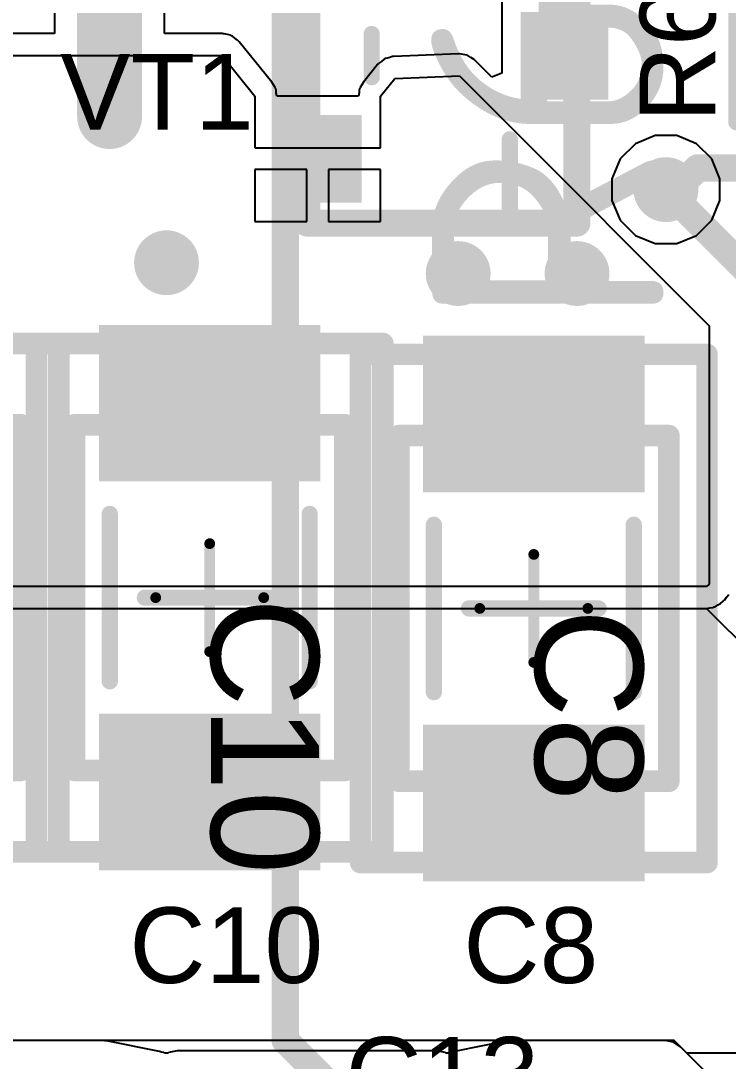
# Model space of a CAD drawing. Header units: inches. Extents: x 0 to 110, y 0 to 95.
# Drawn here: x 13.12 to 19.67, y 43.43 to 53.06 of the extents above; entities that cross this region are included whole.
import ezdxf

# ---------------------------------------------------------------- set-up
doc = ezdxf.new("R2010")
doc.units = ezdxf.units.IN
for name, color, linetype in [('Bottom Courtyard', 56, 'Continuous'), ('Bottom Layer', 5, 'Continuous'), ('Int1', 16, 'Continuous'), ('Int2', 76, 'Continuous'), ('Mechanical 13', 56, 'Continuous'), ('Panelize Outline', 56, 'Continuous'), ('Panelize_Route Cutter Tool Detail', 56, 'Continuous'), ('Top Courtyard', 56, 'Continuous'), ('Top Layer', 1, 'Continuous'), ('Top Overlay', 2, 'Continuous'), ('Top Paste', 8, 'Continuous'), ('Top Solder', 216, 'Continuous'), ('Via Holes', 16, 'Continuous')]:
    doc.layers.add(name, color=color, linetype=linetype)
doc.styles.add('Arial', font='', dxfattribs={"height": 0.2})
doc.styles.add('GOST type B', font='', dxfattribs={"height": 0.2})
doc.styles.get('Arial').set_extended_font_data('Arial')
doc.styles.get('GOST type B').set_extended_font_data('GOST type B')

# ---------------------------------------------------------------- blocks, each defined once
blk = doc.blocks.new('1206C_1097')
at = {"layer": 'Top Layer'}
for points in [[(-2.5, 1), (-1.1, 1), (-1.1, -1), (-2.5, -1)], [(1.1, 1), (2.5, 1), (2.5, -1), (1.1, -1)]]:
    blk.add_hatch(color=1, dxfattribs=at).paths.add_polyline_path(points)
at = {"layer": 'Top Paste'}
for points in [[(-2.5, 1), (-1.1, 1), (-1.1, -1), (-2.5, -1)], [(1.1, 1), (2.5, 1), (2.5, -1), (1.1, -1)]]:
    blk.add_hatch(color=8, dxfattribs=at).paths.add_polyline_path(points)
at = {"layer": 'Top Solder'}
for points in [[(-2.525, 1.025), (-1.075, 1.025), (-1.075, -1.025), (-2.525, -1.025)], [(1.075, 1.025), (2.525, 1.025), (2.525, -1.025), (1.075, -1.025)]]:
    blk.add_hatch(color=216, dxfattribs=at).paths.add_polyline_path(points)
at = {"layer": 'Bottom Courtyard'}
for points in [[(0, -0.5, 0.1, 0.1, 0), (0, 0.5, 0.1, 0.1, 0)], [(0.5, 0, 0.1, 0.1, 0), (-0.5, 0, 0.1, 0.1, 0)]]:
    blk.add_lwpolyline(points, format="xyseb", dxfattribs=at)
for points in [[(-0.025, 0.5, 0.05, 0.05, 1), (0.025, 0.5, 0.05, 0.05, 1)], [(-0.525, 0, 0.05, 0.05, 1), (-0.475, 0, 0.05, 0.05, 1)], [(0.475, 0, 0.05, 0.05, 1), (0.525, 0, 0.05, 0.05, 1)], [(-0.025, -0.5, 0.05, 0.05, 1), (0.025, -0.5, 0.05, 0.05, 1)]]:
    blk.add_lwpolyline(points, format="xyseb", close=True, dxfattribs=at)
at = {"layer": 'Mechanical 13'}
for points in [[(1.6, 1.25, 0.2, 0.2, 0), (-1.6, 1.25, 0.2, 0.2, 0)], [(-1.6, -1.25, 0.2, 0.2, 0), (-1.6, 1.25, 0.2, 0.2, 0)], [(1.6, -1.25, 0.2, 0.2, 0), (1.6, 1.25, 0.2, 0.2, 0)], [(1.6, -1.25, 0.2, 0.2, 0), (-1.6, -1.25, 0.2, 0.2, 0)]]:
    blk.add_lwpolyline(points, format="xyseb", dxfattribs=at)
for points in [[(-1.65, 1.25, 0.1, 0.1, 1), (-1.55, 1.25, 0.1, 0.1, 1)], [(-1.65, 1.25, 0.1, 0.1, 1), (-1.55, 1.25, 0.1, 0.1, 1)], [(1.55, 1.25, 0.1, 0.1, 1), (1.65, 1.25, 0.1, 0.1, 1)], [(1.55, 1.25, 0.1, 0.1, 1), (1.65, 1.25, 0.1, 0.1, 1)], [(-1.65, -1.25, 0.1, 0.1, 1), (-1.55, -1.25, 0.1, 0.1, 1)], [(-1.65, -1.25, 0.1, 0.1, 1), (-1.55, -1.25, 0.1, 0.1, 1)], [(1.55, -1.25, 0.1, 0.1, 1), (1.65, -1.25, 0.1, 0.1, 1)], [(1.55, -1.25, 0.1, 0.1, 1), (1.65, -1.25, 0.1, 0.1, 1)]]:
    blk.add_lwpolyline(points, format="xyseb", close=True, dxfattribs=at)
at = {"layer": 'Panelize_Route Cutter Tool Detail'}
for points in [[(2.3521, 1.6031, 0.2, 0.2, 0), (-2.3521, 1.6031, 0.2, 0.2, 0)], [(-2.3521, -1.6031, 0.2, 0.2, 0), (-2.3521, 1.6031, 0.2, 0.2, 0)], [(2.3521, -1.6031, 0.2, 0.2, 0), (2.3521, 1.6031, 0.2, 0.2, 0)], [(2.3521, -1.6031, 0.2, 0.2, 0), (-2.3521, -1.6031, 0.2, 0.2, 0)]]:
    blk.add_lwpolyline(points, format="xyseb", dxfattribs=at)
for points in [[(-2.4021, 1.6031, 0.1, 0.1, 1), (-2.3021, 1.6031, 0.1, 0.1, 1)], [(-2.4021, 1.6031, 0.1, 0.1, 1), (-2.3021, 1.6031, 0.1, 0.1, 1)], [(2.3021, 1.6031, 0.1, 0.1, 1), (2.4021, 1.6031, 0.1, 0.1, 1)], [(2.3021, 1.6031, 0.1, 0.1, 1), (2.4021, 1.6031, 0.1, 0.1, 1)], [(-2.4021, -1.6031, 0.1, 0.1, 1), (-2.3021, -1.6031, 0.1, 0.1, 1)], [(-2.4021, -1.6031, 0.1, 0.1, 1), (-2.3021, -1.6031, 0.1, 0.1, 1)], [(2.3021, -1.6031, 0.1, 0.1, 1), (2.4021, -1.6031, 0.1, 0.1, 1)], [(2.3021, -1.6031, 0.1, 0.1, 1), (2.4021, -1.6031, 0.1, 0.1, 1)]]:
    blk.add_lwpolyline(points, format="xyseb", close=True, dxfattribs=at)
at = {"layer": 'Top Courtyard'}
for points in [[(2.3521, 1.6031, 0.2, 0.2, 0), (-2.3521, 1.6031, 0.2, 0.2, 0)], [(-2.3521, -1.6031, 0.2, 0.2, 0), (-2.3521, 1.6031, 0.2, 0.2, 0)], [(2.3521, -1.6031, 0.2, 0.2, 0), (2.3521, 1.6031, 0.2, 0.2, 0)], [(2.3521, -1.6031, 0.2, 0.2, 0), (-2.3521, -1.6031, 0.2, 0.2, 0)]]:
    blk.add_lwpolyline(points, format="xyseb", dxfattribs=at)
for points in [[(-2.4021, 1.6031, 0.1, 0.1, 1), (-2.3021, 1.6031, 0.1, 0.1, 1)], [(-2.4021, 1.6031, 0.1, 0.1, 1), (-2.3021, 1.6031, 0.1, 0.1, 1)], [(2.3021, 1.6031, 0.1, 0.1, 1), (2.4021, 1.6031, 0.1, 0.1, 1)], [(2.3021, 1.6031, 0.1, 0.1, 1), (2.4021, 1.6031, 0.1, 0.1, 1)], [(-2.4021, -1.6031, 0.1, 0.1, 1), (-2.3021, -1.6031, 0.1, 0.1, 1)], [(-2.4021, -1.6031, 0.1, 0.1, 1), (-2.3021, -1.6031, 0.1, 0.1, 1)], [(2.3021, -1.6031, 0.1, 0.1, 1), (2.4021, -1.6031, 0.1, 0.1, 1)], [(2.3021, -1.6031, 0.1, 0.1, 1), (2.4021, -1.6031, 0.1, 0.1, 1)]]:
    blk.add_lwpolyline(points, format="xyseb", close=True, dxfattribs=at)
at = {"layer": 'Top Overlay'}
for points in [[(0.775, 0.925, 0.15, 0.15, 0), (-0.775, 0.925, 0.15, 0.15, 0)], [(0, 0, 0.15, 0.15, 0), (0, 0.6, 0.15, 0.15, 0)], [(0, -0.6, 0.15, 0.15, 0), (0, 0, 0.15, 0.15, 0)], [(0.775, -0.925, 0.15, 0.15, 0), (-0.775, -0.925, 0.15, 0.15, 0)]]:
    blk.add_lwpolyline(points, format="xyseb", dxfattribs=at)
for points in [[(-0.8125, 0.925, 0.075, 0.075, 1), (-0.7375, 0.925, 0.075, 0.075, 1)], [(0.7375, 0.925, 0.075, 0.075, 1), (0.8125, 0.925, 0.075, 0.075, 1)], [(-0.0375, 0.6, 0.075, 0.075, 1), (0.0375, 0.6, 0.075, 0.075, 1)], [(-0.0375, 0, 0.075, 0.075, 1), (0.0375, 0, 0.075, 0.075, 1)], [(-0.0375, 0, 0.075, 0.075, 1), (0.0375, 0, 0.075, 0.075, 1)], [(-0.0375, -0.6, 0.075, 0.075, 1), (0.0375, -0.6, 0.075, 0.075, 1)], [(-0.8125, -0.925, 0.075, 0.075, 1), (-0.7375, -0.925, 0.075, 0.075, 1)], [(0.7375, -0.925, 0.075, 0.075, 1), (0.8125, -0.925, 0.075, 0.075, 1)]]:
    blk.add_lwpolyline(points, format="xyseb", close=True, dxfattribs=at)
at = {"layer": 'Panelize_Route Cutter Tool Detail', "style": 'Arial'}
blk.add_text('C8', height=1, dxfattribs=at).set_placement((0, 0.0111))
blk = doc.blocks.new('1206C_1099')
at = {"layer": 'Top Layer'}
for points in [[(-2.5, 1), (-1.1, 1), (-1.1, -1), (-2.5, -1)], [(1.1, 1), (2.5, 1), (2.5, -1), (1.1, -1)]]:
    blk.add_hatch(color=1, dxfattribs=at).paths.add_polyline_path(points)
at = {"layer": 'Top Paste'}
for points in [[(-2.5, 1), (-1.1, 1), (-1.1, -1), (-2.5, -1)], [(1.1, 1), (2.5, 1), (2.5, -1), (1.1, -1)]]:
    blk.add_hatch(color=8, dxfattribs=at).paths.add_polyline_path(points)
at = {"layer": 'Top Solder'}
for points in [[(-2.525, 1.025), (-1.075, 1.025), (-1.075, -1.025), (-2.525, -1.025)], [(1.075, 1.025), (2.525, 1.025), (2.525, -1.025), (1.075, -1.025)]]:
    blk.add_hatch(color=216, dxfattribs=at).paths.add_polyline_path(points)
at = {"layer": 'Bottom Courtyard'}
for points in [[(0, -0.5, 0.1, 0.1, 0), (0, 0.5, 0.1, 0.1, 0)], [(0.5, 0, 0.1, 0.1, 0), (-0.5, 0, 0.1, 0.1, 0)]]:
    blk.add_lwpolyline(points, format="xyseb", dxfattribs=at)
for points in [[(-0.025, 0.5, 0.05, 0.05, 1), (0.025, 0.5, 0.05, 0.05, 1)], [(-0.525, 0, 0.05, 0.05, 1), (-0.475, 0, 0.05, 0.05, 1)], [(0.475, 0, 0.05, 0.05, 1), (0.525, 0, 0.05, 0.05, 1)], [(-0.025, -0.5, 0.05, 0.05, 1), (0.025, -0.5, 0.05, 0.05, 1)]]:
    blk.add_lwpolyline(points, format="xyseb", close=True, dxfattribs=at)
at = {"layer": 'Mechanical 13'}
for points in [[(1.6, 1.25, 0.2, 0.2, 0), (-1.6, 1.25, 0.2, 0.2, 0)], [(-1.6, -1.25, 0.2, 0.2, 0), (-1.6, 1.25, 0.2, 0.2, 0)], [(1.6, -1.25, 0.2, 0.2, 0), (1.6, 1.25, 0.2, 0.2, 0)], [(1.6, -1.25, 0.2, 0.2, 0), (-1.6, -1.25, 0.2, 0.2, 0)]]:
    blk.add_lwpolyline(points, format="xyseb", dxfattribs=at)
for points in [[(-1.65, 1.25, 0.1, 0.1, 1), (-1.55, 1.25, 0.1, 0.1, 1)], [(-1.65, 1.25, 0.1, 0.1, 1), (-1.55, 1.25, 0.1, 0.1, 1)], [(1.55, 1.25, 0.1, 0.1, 1), (1.65, 1.25, 0.1, 0.1, 1)], [(1.55, 1.25, 0.1, 0.1, 1), (1.65, 1.25, 0.1, 0.1, 1)], [(-1.65, -1.25, 0.1, 0.1, 1), (-1.55, -1.25, 0.1, 0.1, 1)], [(-1.65, -1.25, 0.1, 0.1, 1), (-1.55, -1.25, 0.1, 0.1, 1)], [(1.55, -1.25, 0.1, 0.1, 1), (1.65, -1.25, 0.1, 0.1, 1)], [(1.55, -1.25, 0.1, 0.1, 1), (1.65, -1.25, 0.1, 0.1, 1)]]:
    blk.add_lwpolyline(points, format="xyseb", close=True, dxfattribs=at)
at = {"layer": 'Panelize_Route Cutter Tool Detail'}
for points in [[(2.3521, 1.6031, 0.2, 0.2, 0), (-2.3521, 1.6031, 0.2, 0.2, 0)], [(-2.3521, -1.6031, 0.2, 0.2, 0), (-2.3521, 1.6031, 0.2, 0.2, 0)], [(2.3521, -1.6031, 0.2, 0.2, 0), (2.3521, 1.6031, 0.2, 0.2, 0)], [(2.3521, -1.6031, 0.2, 0.2, 0), (-2.3521, -1.6031, 0.2, 0.2, 0)]]:
    blk.add_lwpolyline(points, format="xyseb", dxfattribs=at)
for points in [[(-2.4021, 1.6031, 0.1, 0.1, 1), (-2.3021, 1.6031, 0.1, 0.1, 1)], [(-2.4021, 1.6031, 0.1, 0.1, 1), (-2.3021, 1.6031, 0.1, 0.1, 1)], [(2.3021, 1.6031, 0.1, 0.1, 1), (2.4021, 1.6031, 0.1, 0.1, 1)], [(2.3021, 1.6031, 0.1, 0.1, 1), (2.4021, 1.6031, 0.1, 0.1, 1)], [(-2.4021, -1.6031, 0.1, 0.1, 1), (-2.3021, -1.6031, 0.1, 0.1, 1)], [(-2.4021, -1.6031, 0.1, 0.1, 1), (-2.3021, -1.6031, 0.1, 0.1, 1)], [(2.3021, -1.6031, 0.1, 0.1, 1), (2.4021, -1.6031, 0.1, 0.1, 1)], [(2.3021, -1.6031, 0.1, 0.1, 1), (2.4021, -1.6031, 0.1, 0.1, 1)]]:
    blk.add_lwpolyline(points, format="xyseb", close=True, dxfattribs=at)
at = {"layer": 'Top Courtyard'}
for points in [[(2.3521, 1.6031, 0.2, 0.2, 0), (-2.3521, 1.6031, 0.2, 0.2, 0)], [(-2.3521, -1.6031, 0.2, 0.2, 0), (-2.3521, 1.6031, 0.2, 0.2, 0)], [(2.3521, -1.6031, 0.2, 0.2, 0), (2.3521, 1.6031, 0.2, 0.2, 0)], [(2.3521, -1.6031, 0.2, 0.2, 0), (-2.3521, -1.6031, 0.2, 0.2, 0)]]:
    blk.add_lwpolyline(points, format="xyseb", dxfattribs=at)
for points in [[(-2.4021, 1.6031, 0.1, 0.1, 1), (-2.3021, 1.6031, 0.1, 0.1, 1)], [(-2.4021, 1.6031, 0.1, 0.1, 1), (-2.3021, 1.6031, 0.1, 0.1, 1)], [(2.3021, 1.6031, 0.1, 0.1, 1), (2.4021, 1.6031, 0.1, 0.1, 1)], [(2.3021, 1.6031, 0.1, 0.1, 1), (2.4021, 1.6031, 0.1, 0.1, 1)], [(-2.4021, -1.6031, 0.1, 0.1, 1), (-2.3021, -1.6031, 0.1, 0.1, 1)], [(-2.4021, -1.6031, 0.1, 0.1, 1), (-2.3021, -1.6031, 0.1, 0.1, 1)], [(2.3021, -1.6031, 0.1, 0.1, 1), (2.4021, -1.6031, 0.1, 0.1, 1)], [(2.3021, -1.6031, 0.1, 0.1, 1), (2.4021, -1.6031, 0.1, 0.1, 1)]]:
    blk.add_lwpolyline(points, format="xyseb", close=True, dxfattribs=at)
at = {"layer": 'Top Overlay'}
for points in [[(0.775, 0.925, 0.15, 0.15, 0), (-0.775, 0.925, 0.15, 0.15, 0)], [(0, 0, 0.15, 0.15, 0), (0, 0.6, 0.15, 0.15, 0)], [(0, -0.6, 0.15, 0.15, 0), (0, 0, 0.15, 0.15, 0)], [(0.775, -0.925, 0.15, 0.15, 0), (-0.775, -0.925, 0.15, 0.15, 0)]]:
    blk.add_lwpolyline(points, format="xyseb", dxfattribs=at)
for points in [[(-0.8125, 0.925, 0.075, 0.075, 1), (-0.7375, 0.925, 0.075, 0.075, 1)], [(0.7375, 0.925, 0.075, 0.075, 1), (0.8125, 0.925, 0.075, 0.075, 1)], [(-0.0375, 0.6, 0.075, 0.075, 1), (0.0375, 0.6, 0.075, 0.075, 1)], [(-0.0375, 0, 0.075, 0.075, 1), (0.0375, 0, 0.075, 0.075, 1)], [(-0.0375, 0, 0.075, 0.075, 1), (0.0375, 0, 0.075, 0.075, 1)], [(-0.0375, -0.6, 0.075, 0.075, 1), (0.0375, -0.6, 0.075, 0.075, 1)], [(-0.8125, -0.925, 0.075, 0.075, 1), (-0.7375, -0.925, 0.075, 0.075, 1)], [(0.7375, -0.925, 0.075, 0.075, 1), (0.8125, -0.925, 0.075, 0.075, 1)]]:
    blk.add_lwpolyline(points, format="xyseb", close=True, dxfattribs=at)
at = {"layer": 'Panelize_Route Cutter Tool Detail', "style": 'Arial'}
blk.add_text('C10', height=1, dxfattribs=at).set_placement((0, 0.0111))
blk = doc.blocks.new('1206C_1101')
at = {"layer": 'Top Layer'}
for points in [[(-2.5, 1), (-1.1, 1), (-1.1, -1), (-2.5, -1)], [(1.1, 1), (2.5, 1), (2.5, -1), (1.1, -1)]]:
    blk.add_hatch(color=1, dxfattribs=at).paths.add_polyline_path(points)
at = {"layer": 'Top Paste'}
for points in [[(-2.5, 1), (-1.1, 1), (-1.1, -1), (-2.5, -1)], [(1.1, 1), (2.5, 1), (2.5, -1), (1.1, -1)]]:
    blk.add_hatch(color=8, dxfattribs=at).paths.add_polyline_path(points)
at = {"layer": 'Top Solder'}
for points in [[(-2.525, 1.025), (-1.075, 1.025), (-1.075, -1.025), (-2.525, -1.025)], [(1.075, 1.025), (2.525, 1.025), (2.525, -1.025), (1.075, -1.025)]]:
    blk.add_hatch(color=216, dxfattribs=at).paths.add_polyline_path(points)
at = {"layer": 'Bottom Courtyard'}
for points in [[(0, -0.5, 0.1, 0.1, 0), (0, 0.5, 0.1, 0.1, 0)], [(0.5, 0, 0.1, 0.1, 0), (-0.5, 0, 0.1, 0.1, 0)]]:
    blk.add_lwpolyline(points, format="xyseb", dxfattribs=at)
for points in [[(-0.025, 0.5, 0.05, 0.05, 1), (0.025, 0.5, 0.05, 0.05, 1)], [(-0.525, 0, 0.05, 0.05, 1), (-0.475, 0, 0.05, 0.05, 1)], [(0.475, 0, 0.05, 0.05, 1), (0.525, 0, 0.05, 0.05, 1)], [(-0.025, -0.5, 0.05, 0.05, 1), (0.025, -0.5, 0.05, 0.05, 1)]]:
    blk.add_lwpolyline(points, format="xyseb", close=True, dxfattribs=at)
at = {"layer": 'Mechanical 13'}
for points in [[(1.6, 1.25, 0.2, 0.2, 0), (-1.6, 1.25, 0.2, 0.2, 0)], [(-1.6, -1.25, 0.2, 0.2, 0), (-1.6, 1.25, 0.2, 0.2, 0)], [(1.6, -1.25, 0.2, 0.2, 0), (1.6, 1.25, 0.2, 0.2, 0)], [(1.6, -1.25, 0.2, 0.2, 0), (-1.6, -1.25, 0.2, 0.2, 0)]]:
    blk.add_lwpolyline(points, format="xyseb", dxfattribs=at)
for points in [[(-1.65, 1.25, 0.1, 0.1, 1), (-1.55, 1.25, 0.1, 0.1, 1)], [(-1.65, 1.25, 0.1, 0.1, 1), (-1.55, 1.25, 0.1, 0.1, 1)], [(1.55, 1.25, 0.1, 0.1, 1), (1.65, 1.25, 0.1, 0.1, 1)], [(1.55, 1.25, 0.1, 0.1, 1), (1.65, 1.25, 0.1, 0.1, 1)], [(-1.65, -1.25, 0.1, 0.1, 1), (-1.55, -1.25, 0.1, 0.1, 1)], [(-1.65, -1.25, 0.1, 0.1, 1), (-1.55, -1.25, 0.1, 0.1, 1)], [(1.55, -1.25, 0.1, 0.1, 1), (1.65, -1.25, 0.1, 0.1, 1)], [(1.55, -1.25, 0.1, 0.1, 1), (1.65, -1.25, 0.1, 0.1, 1)]]:
    blk.add_lwpolyline(points, format="xyseb", close=True, dxfattribs=at)
at = {"layer": 'Panelize_Route Cutter Tool Detail'}
for points in [[(2.3521, 1.6031, 0.2, 0.2, 0), (-2.3521, 1.6031, 0.2, 0.2, 0)], [(-2.3521, -1.6031, 0.2, 0.2, 0), (-2.3521, 1.6031, 0.2, 0.2, 0)], [(2.3521, -1.6031, 0.2, 0.2, 0), (2.3521, 1.6031, 0.2, 0.2, 0)], [(2.3521, -1.6031, 0.2, 0.2, 0), (-2.3521, -1.6031, 0.2, 0.2, 0)]]:
    blk.add_lwpolyline(points, format="xyseb", dxfattribs=at)
for points in [[(-2.4021, 1.6031, 0.1, 0.1, 1), (-2.3021, 1.6031, 0.1, 0.1, 1)], [(-2.4021, 1.6031, 0.1, 0.1, 1), (-2.3021, 1.6031, 0.1, 0.1, 1)], [(2.3021, 1.6031, 0.1, 0.1, 1), (2.4021, 1.6031, 0.1, 0.1, 1)], [(2.3021, 1.6031, 0.1, 0.1, 1), (2.4021, 1.6031, 0.1, 0.1, 1)], [(-2.4021, -1.6031, 0.1, 0.1, 1), (-2.3021, -1.6031, 0.1, 0.1, 1)], [(-2.4021, -1.6031, 0.1, 0.1, 1), (-2.3021, -1.6031, 0.1, 0.1, 1)], [(2.3021, -1.6031, 0.1, 0.1, 1), (2.4021, -1.6031, 0.1, 0.1, 1)], [(2.3021, -1.6031, 0.1, 0.1, 1), (2.4021, -1.6031, 0.1, 0.1, 1)]]:
    blk.add_lwpolyline(points, format="xyseb", close=True, dxfattribs=at)
at = {"layer": 'Top Courtyard'}
for points in [[(2.3521, 1.6031, 0.2, 0.2, 0), (-2.3521, 1.6031, 0.2, 0.2, 0)], [(-2.3521, -1.6031, 0.2, 0.2, 0), (-2.3521, 1.6031, 0.2, 0.2, 0)], [(2.3521, -1.6031, 0.2, 0.2, 0), (2.3521, 1.6031, 0.2, 0.2, 0)], [(2.3521, -1.6031, 0.2, 0.2, 0), (-2.3521, -1.6031, 0.2, 0.2, 0)]]:
    blk.add_lwpolyline(points, format="xyseb", dxfattribs=at)
for points in [[(-2.4021, 1.6031, 0.1, 0.1, 1), (-2.3021, 1.6031, 0.1, 0.1, 1)], [(-2.4021, 1.6031, 0.1, 0.1, 1), (-2.3021, 1.6031, 0.1, 0.1, 1)], [(2.3021, 1.6031, 0.1, 0.1, 1), (2.4021, 1.6031, 0.1, 0.1, 1)], [(2.3021, 1.6031, 0.1, 0.1, 1), (2.4021, 1.6031, 0.1, 0.1, 1)], [(-2.4021, -1.6031, 0.1, 0.1, 1), (-2.3021, -1.6031, 0.1, 0.1, 1)], [(-2.4021, -1.6031, 0.1, 0.1, 1), (-2.3021, -1.6031, 0.1, 0.1, 1)], [(2.3021, -1.6031, 0.1, 0.1, 1), (2.4021, -1.6031, 0.1, 0.1, 1)], [(2.3021, -1.6031, 0.1, 0.1, 1), (2.4021, -1.6031, 0.1, 0.1, 1)]]:
    blk.add_lwpolyline(points, format="xyseb", close=True, dxfattribs=at)
at = {"layer": 'Top Overlay'}
for points in [[(0.775, 0.925, 0.15, 0.15, 0), (-0.775, 0.925, 0.15, 0.15, 0)], [(0, 0, 0.15, 0.15, 0), (0, 0.6, 0.15, 0.15, 0)], [(0, -0.6, 0.15, 0.15, 0), (0, 0, 0.15, 0.15, 0)], [(0.775, -0.925, 0.15, 0.15, 0), (-0.775, -0.925, 0.15, 0.15, 0)]]:
    blk.add_lwpolyline(points, format="xyseb", dxfattribs=at)
for points in [[(-0.8125, 0.925, 0.075, 0.075, 1), (-0.7375, 0.925, 0.075, 0.075, 1)], [(0.7375, 0.925, 0.075, 0.075, 1), (0.8125, 0.925, 0.075, 0.075, 1)], [(-0.0375, 0.6, 0.075, 0.075, 1), (0.0375, 0.6, 0.075, 0.075, 1)], [(-0.0375, 0, 0.075, 0.075, 1), (0.0375, 0, 0.075, 0.075, 1)], [(-0.0375, 0, 0.075, 0.075, 1), (0.0375, 0, 0.075, 0.075, 1)], [(-0.0375, -0.6, 0.075, 0.075, 1), (0.0375, -0.6, 0.075, 0.075, 1)], [(-0.8125, -0.925, 0.075, 0.075, 1), (-0.7375, -0.925, 0.075, 0.075, 1)], [(0.7375, -0.925, 0.075, 0.075, 1), (0.8125, -0.925, 0.075, 0.075, 1)]]:
    blk.add_lwpolyline(points, format="xyseb", close=True, dxfattribs=at)
at = {"layer": 'Panelize_Route Cutter Tool Detail', "style": 'Arial'}
blk.add_text('C12', height=1, dxfattribs=at).set_placement((0, 0.0111))
blk = doc.blocks.new('0603R_1119')
at = {"layer": 'Top Layer'}
for points in [[(-1.05, -0.475), (-1.05, 0.475), (-0.25, 0.475), (-0.25, -0.475)], [(0.25, -0.475), (0.25, 0.475), (1.05, 0.475), (1.05, -0.475)]]:
    blk.add_hatch(color=1, dxfattribs=at).paths.add_polyline_path(points)
at = {"layer": 'Top Paste'}
for points in [[(-1.05, -0.475), (-1.05, 0.475), (-0.25, 0.475), (-0.25, -0.475)], [(0.25, -0.475), (0.25, 0.475), (1.05, 0.475), (1.05, -0.475)]]:
    blk.add_hatch(color=8, dxfattribs=at).paths.add_polyline_path(points)
at = {"layer": 'Top Solder'}
for points in [[(-1.075, -0.5), (-1.075, 0.5), (-0.225, 0.5), (-0.225, -0.5)], [(0.225, -0.5), (0.225, 0.5), (1.075, 0.5), (1.075, -0.5)]]:
    blk.add_hatch(color=216, dxfattribs=at).paths.add_polyline_path(points)
at = {"layer": 'Panelize Outline'}
for points in [[(-0.85, 0.475, 0.25, 0.25, 0), (-0.85, -0.475, 0.25, 0.25, 0)], [(-0.85, 0.475, 0.25, 0.25, 0), (0.85, 0.475, 0.25, 0.25, 0)], [(0.85, 0.475, 0.25, 0.25, 0), (0.85, -0.475, 0.25, 0.25, 0)], [(-0.85, -0.475, 0.25, 0.25, 0), (0.85, -0.475, 0.25, 0.25, 0)]]:
    blk.add_lwpolyline(points, format="xyseb", dxfattribs=at)
for points in [[(-0.9125, 0.475, 0.125, 0.125, 1), (-0.7875, 0.475, 0.125, 0.125, 1)], [(-0.9125, 0.475, 0.125, 0.125, 1), (-0.7875, 0.475, 0.125, 0.125, 1)], [(0.7875, 0.475, 0.125, 0.125, 1), (0.9125, 0.475, 0.125, 0.125, 1)], [(0.7875, 0.475, 0.125, 0.125, 1), (0.9125, 0.475, 0.125, 0.125, 1)], [(-0.9125, -0.475, 0.125, 0.125, 1), (-0.7875, -0.475, 0.125, 0.125, 1)], [(-0.9125, -0.475, 0.125, 0.125, 1), (-0.7875, -0.475, 0.125, 0.125, 1)], [(0.7875, -0.475, 0.125, 0.125, 1), (0.9125, -0.475, 0.125, 0.125, 1)], [(0.7875, -0.475, 0.125, 0.125, 1), (0.9125, -0.475, 0.125, 0.125, 1)]]:
    blk.add_lwpolyline(points, format="xyseb", close=True, dxfattribs=at)
at = {"layer": 'Top Overlay'}
for points in [[(-0.5, 0.725, 0.15, 0.15, 0), (0.5, 0.725, 0.15, 0.15, 0)], [(-0.5, -0.725, 0.15, 0.15, 0), (0.5, -0.725, 0.15, 0.15, 0)]]:
    blk.add_lwpolyline(points, format="xyseb", dxfattribs=at)
for points in [[(-0.5375, 0.725, 0.075, 0.075, 1), (-0.4625, 0.725, 0.075, 0.075, 1)], [(0.4625, 0.725, 0.075, 0.075, 1), (0.5375, 0.725, 0.075, 0.075, 1)], [(-0.5375, -0.725, 0.075, 0.075, 1), (-0.4625, -0.725, 0.075, 0.075, 1)], [(0.4625, -0.725, 0.075, 0.075, 1), (0.5375, -0.725, 0.075, 0.075, 1)]]:
    blk.add_lwpolyline(points, format="xyseb", close=True, dxfattribs=at)
at = {"layer": 'Panelize Outline', "style": 'GOST type B'}
blk.add_text('R6', height=2.15, dxfattribs=at).set_placement((-2.4, 1.4))
blk = doc.blocks.new('0603R_1123')
at = {"layer": 'Top Layer'}
for points in [[(-1.05, -0.475), (-1.05, 0.475), (-0.25, 0.475), (-0.25, -0.475)], [(0.25, -0.475), (0.25, 0.475), (1.05, 0.475), (1.05, -0.475)]]:
    blk.add_hatch(color=1, dxfattribs=at).paths.add_polyline_path(points)
at = {"layer": 'Top Paste'}
for points in [[(-1.05, -0.475), (-1.05, 0.475), (-0.25, 0.475), (-0.25, -0.475)], [(0.25, -0.475), (0.25, 0.475), (1.05, 0.475), (1.05, -0.475)]]:
    blk.add_hatch(color=8, dxfattribs=at).paths.add_polyline_path(points)
at = {"layer": 'Top Solder'}
for points in [[(-1.075, -0.5), (-1.075, 0.5), (-0.225, 0.5), (-0.225, -0.5)], [(0.225, -0.5), (0.225, 0.5), (1.075, 0.5), (1.075, -0.5)]]:
    blk.add_hatch(color=216, dxfattribs=at).paths.add_polyline_path(points)
at = {"layer": 'Panelize Outline'}
for points in [[(-0.85, 0.475, 0.25, 0.25, 0), (-0.85, -0.475, 0.25, 0.25, 0)], [(-0.85, 0.475, 0.25, 0.25, 0), (0.85, 0.475, 0.25, 0.25, 0)], [(0.85, 0.475, 0.25, 0.25, 0), (0.85, -0.475, 0.25, 0.25, 0)], [(-0.85, -0.475, 0.25, 0.25, 0), (0.85, -0.475, 0.25, 0.25, 0)]]:
    blk.add_lwpolyline(points, format="xyseb", dxfattribs=at)
for points in [[(-0.9125, 0.475, 0.125, 0.125, 1), (-0.7875, 0.475, 0.125, 0.125, 1)], [(-0.9125, 0.475, 0.125, 0.125, 1), (-0.7875, 0.475, 0.125, 0.125, 1)], [(0.7875, 0.475, 0.125, 0.125, 1), (0.9125, 0.475, 0.125, 0.125, 1)], [(0.7875, 0.475, 0.125, 0.125, 1), (0.9125, 0.475, 0.125, 0.125, 1)], [(-0.9125, -0.475, 0.125, 0.125, 1), (-0.7875, -0.475, 0.125, 0.125, 1)], [(-0.9125, -0.475, 0.125, 0.125, 1), (-0.7875, -0.475, 0.125, 0.125, 1)], [(0.7875, -0.475, 0.125, 0.125, 1), (0.9125, -0.475, 0.125, 0.125, 1)], [(0.7875, -0.475, 0.125, 0.125, 1), (0.9125, -0.475, 0.125, 0.125, 1)]]:
    blk.add_lwpolyline(points, format="xyseb", close=True, dxfattribs=at)
at = {"layer": 'Top Overlay'}
for points in [[(-0.5, 0.725, 0.15, 0.15, 0), (0.5, 0.725, 0.15, 0.15, 0)], [(-0.5, -0.725, 0.15, 0.15, 0), (0.5, -0.725, 0.15, 0.15, 0)]]:
    blk.add_lwpolyline(points, format="xyseb", dxfattribs=at)
for points in [[(-0.5375, 0.725, 0.075, 0.075, 1), (-0.4625, 0.725, 0.075, 0.075, 1)], [(0.4625, 0.725, 0.075, 0.075, 1), (0.5375, 0.725, 0.075, 0.075, 1)], [(-0.5375, -0.725, 0.075, 0.075, 1), (-0.4625, -0.725, 0.075, 0.075, 1)], [(0.4625, -0.725, 0.075, 0.075, 1), (0.5375, -0.725, 0.075, 0.075, 1)]]:
    blk.add_lwpolyline(points, format="xyseb", close=True, dxfattribs=at)
at = {"layer": 'Panelize Outline', "style": 'GOST type B'}
blk.add_text('R10', height=2.15, dxfattribs=at).set_placement((-2.4, 1.4))
blk = doc.blocks.new('SOT23_3_1125')
at = {"layer": 'Top Layer'}
for points in [[(-1.506, 1.331), (-0.744, 1.331), (-0.744, 0.569), (-1.506, 0.569)], [(0.78, 0.3785), (1.542, 0.3785), (1.542, -0.3835), (0.78, -0.3835)], [(-1.506, -0.574), (-0.744, -0.574), (-0.744, -1.336), (-1.506, -1.336)]]:
    blk.add_hatch(color=1, dxfattribs=at).paths.add_polyline_path(points)
at = {"layer": 'Top Paste'}
for points in [[(-1.506, 1.331), (-0.744, 1.331), (-0.744, 0.569), (-1.506, 0.569)], [(0.78, 0.3785), (1.542, 0.3785), (1.542, -0.3835), (0.78, -0.3835)], [(-1.506, -0.574), (-0.744, -0.574), (-0.744, -1.336), (-1.506, -1.336)]]:
    blk.add_hatch(color=8, dxfattribs=at).paths.add_polyline_path(points)
at = {"layer": 'Top Solder'}
for points in [[(-1.531, 1.356), (-0.719, 1.356), (-0.719, 0.544), (-1.531, 0.544)], [(0.755, 0.4035), (1.567, 0.4035), (1.567, -0.4085), (0.755, -0.4085)], [(-1.531, -0.549), (-0.719, -0.549), (-0.719, -1.361), (-1.531, -1.361)]]:
    blk.add_hatch(color=216, dxfattribs=at).paths.add_polyline_path(points)
at = {"layer": 'Panelize Outline'}
for points in [[(-1.225, -1.55, 0.25, 0.25, 0), (-1.225, 1.55, 0.25, 0.25, 0)], [(-1.225, 1.55, 0.25, 0.25, 0), (1.275, 1.55, 0.25, 0.25, 0)], [(1.275, -1.55, 0.25, 0.25, 0), (1.275, 1.55, 0.25, 0.25, 0)], [(-1.225, -1.55, 0.25, 0.25, 0), (1.275, -1.55, 0.25, 0.25, 0)]]:
    blk.add_lwpolyline(points, format="xyseb", dxfattribs=at)
for points in [[(-1.2875, 1.55, 0.125, 0.125, 1), (-1.1625, 1.55, 0.125, 0.125, 1)], [(-1.2875, 1.55, 0.125, 0.125, 1), (-1.1625, 1.55, 0.125, 0.125, 1)], [(1.2125, 1.55, 0.125, 0.125, 1), (1.3375, 1.55, 0.125, 0.125, 1)], [(1.2125, 1.55, 0.125, 0.125, 1), (1.3375, 1.55, 0.125, 0.125, 1)], [(-1.2875, -1.55, 0.125, 0.125, 1), (-1.1625, -1.55, 0.125, 0.125, 1)], [(-1.2875, -1.55, 0.125, 0.125, 1), (-1.1625, -1.55, 0.125, 0.125, 1)], [(1.2125, -1.55, 0.125, 0.125, 1), (1.3375, -1.55, 0.125, 0.125, 1)], [(1.2125, -1.55, 0.125, 0.125, 1), (1.3375, -1.55, 0.125, 0.125, 1)]]:
    blk.add_lwpolyline(points, format="xyseb", close=True, dxfattribs=at)
at = {"layer": 'Top Overlay'}
for points in [[(-0.375, 1.5034, 0.15, 0.15, 0), (0.653, 1.5034, 0.15, 0.15, 0)], [(0.653, 0.775, 0.15, 0.15, 0), (0.653, 1.5034, 0.15, 0.15, 0)], [(-0.625, -0.2, 0.15, 0.15, 0), (-0.625, 0.2, 0.15, 0.15, 0)], [(0.653, -1.5031, 0.15, 0.15, 0), (0.653, -0.775, 0.15, 0.15, 0)], [(-0.425, -1.5031, 0.15, 0.15, 0), (0.653, -1.5031, 0.15, 0.15, 0)]]:
    blk.add_lwpolyline(points, format="xyseb", dxfattribs=at)
for points in [[(-0.4125, 1.5034, 0.075, 0.075, 1), (-0.3375, 1.5034, 0.075, 0.075, 1)], [(0.6155, 1.5034, 0.075, 0.075, 1), (0.6905, 1.5034, 0.075, 0.075, 1)], [(0.6155, 1.5034, 0.075, 0.075, 1), (0.6905, 1.5034, 0.075, 0.075, 1)], [(0.6155, 0.775, 0.075, 0.075, 1), (0.6905, 0.775, 0.075, 0.075, 1)], [(-0.6625, 0.2, 0.075, 0.075, 1), (-0.5875, 0.2, 0.075, 0.075, 1)], [(-0.6625, -0.2, 0.075, 0.075, 1), (-0.5875, -0.2, 0.075, 0.075, 1)], [(0.6155, -0.775, 0.075, 0.075, 1), (0.6905, -0.775, 0.075, 0.075, 1)], [(-0.4625, -1.5031, 0.075, 0.075, 1), (-0.3875, -1.5031, 0.075, 0.075, 1)], [(0.6155, -1.5031, 0.075, 0.075, 1), (0.6905, -1.5031, 0.075, 0.075, 1)], [(0.6155, -1.5031, 0.075, 0.075, 1), (0.6905, -1.5031, 0.075, 0.075, 1)]]:
    blk.add_lwpolyline(points, format="xyseb", close=True, dxfattribs=at)
at = {"layer": 'Panelize Outline', "style": 'GOST type B'}
blk.add_text('VT1', height=2.15, rotation=360, dxfattribs=at).set_placement((-0.025, 1.9))

msp = doc.modelspace()

# ---------------------------------------------------------------- hatches: boundary and pattern name
at = {"layer": 'Bottom Layer'}
h = msp.add_hatch(color=5, dxfattribs=at)
edge = h.paths.add_edge_path()
edge.add_arc((19.0922, 51.494), 0.3, 0, 360)
h = msp.add_hatch(color=5, dxfattribs=at)
edge = h.paths.add_edge_path()
edge.add_arc((14.4692, 50.817), 0.3, 0, 360)
h = msp.add_hatch(color=5, dxfattribs=at)
edge = h.paths.add_edge_path()
edge.add_arc((17.1692, 50.717), 0.3, 0, 360)
h = msp.add_hatch(color=5, dxfattribs=at)
edge = h.paths.add_edge_path()
edge.add_arc((18.2692, 50.717), 0.3, 0, 360)
at = {"layer": 'Int1'}
h = msp.add_hatch(color=16, dxfattribs=at)
edge = h.paths.add_edge_path()
edge.add_arc((19.0922, 51.494), 0.3, 0, 360)
h = msp.add_hatch(color=16, dxfattribs=at)
edge = h.paths.add_edge_path()
edge.add_arc((14.4692, 50.817), 0.3, 0, 360)
h = msp.add_hatch(color=16, dxfattribs=at)
edge = h.paths.add_edge_path()
edge.add_arc((17.1692, 50.717), 0.3, 0, 360)
h = msp.add_hatch(color=16, dxfattribs=at)
edge = h.paths.add_edge_path()
edge.add_arc((18.2692, 50.717), 0.3, 0, 360)
at = {"layer": 'Int2'}
h = msp.add_hatch(color=76, dxfattribs=at)
edge = h.paths.add_edge_path()
edge.add_arc((19.0922, 51.494), 0.3, 0, 360)
h = msp.add_hatch(color=76, dxfattribs=at)
edge = h.paths.add_edge_path()
edge.add_arc((14.4692, 50.817), 0.3, 0, 360)
h = msp.add_hatch(color=76, dxfattribs=at)
edge = h.paths.add_edge_path()
edge.add_arc((17.1692, 50.717), 0.3, 0, 360)
h = msp.add_hatch(color=76, dxfattribs=at)
edge = h.paths.add_edge_path()
edge.add_arc((18.2692, 50.717), 0.3, 0, 360)
at = {"layer": 'Top Layer'}
h = msp.add_hatch(color=1, dxfattribs=at)
edge = h.paths.add_edge_path()
edge.add_arc((19.0922, 51.494), 0.3, 0, 360)
h = msp.add_hatch(color=1, dxfattribs=at)
edge = h.paths.add_edge_path()
edge.add_arc((14.4692, 50.817), 0.3, 0, 360)
h = msp.add_hatch(color=1, dxfattribs=at)
edge = h.paths.add_edge_path()
edge.add_arc((17.1692, 50.717), 0.3, 0, 360)
h = msp.add_hatch(color=1, dxfattribs=at)
edge = h.paths.add_edge_path()
edge.add_arc((18.2692, 50.717), 0.3, 0, 360)
at = {"layer": 'Via Holes'}
h = msp.add_hatch(color=7, dxfattribs=at)
edge = h.paths.add_edge_path()
edge.add_arc((19.0922, 51.494), 0.15, 0, 360)
h = msp.add_hatch(color=7, dxfattribs=at)
edge = h.paths.add_edge_path()
edge.add_arc((14.4692, 50.817), 0.15, 0, 360)
h = msp.add_hatch(color=7, dxfattribs=at)
edge = h.paths.add_edge_path()
edge.add_arc((17.1692, 50.717), 0.15, 0, 360)
h = msp.add_hatch(color=7, dxfattribs=at)
edge = h.paths.add_edge_path()
edge.add_arc((18.2692, 50.717), 0.15, 0, 360)

# ---------------------------------------------------------------- linework, layer by layer
at = {"layer": 'Bottom Layer'}
for points in [[(15.5692, 43.617, 0.254, 0.254, 0), (15.5692, 54.144, 0.254, 0.254, 0)], [(19.0922, 51.494, 0.254, 0.254, 0), (20.0807, 50.5055, 0.254, 0.254, 0)], [(15.5692, 43.617, 0.254, 0.254, 0), (16.3422, 42.844, 0.254, 0.254, 0)]]:
    msp.add_lwpolyline(points, format="xyseb", dxfattribs=at)
for points in [[(19.0287, 51.494, 0.127, 0.127, 1), (19.1557, 51.494, 0.127, 0.127, 1)], [(15.5057, 43.617, 0.127, 0.127, 1), (15.6327, 43.617, 0.127, 0.127, 1)], [(15.5057, 43.617, 0.127, 0.127, 1), (15.6327, 43.617, 0.127, 0.127, 1)]]:
    msp.add_lwpolyline(points, format="xyseb", close=True, dxfattribs=at)
at = {"layer": 'Int1'}
for p, q in [((18.809, 51.9179), (18.6683, 51.7772)), ((18.9927, 51.994), (18.809, 51.9179)), ((19.1916, 51.994), (18.9927, 51.994)), ((19.3754, 51.9179), (19.1916, 51.994)), ((19.5161, 51.7772), (19.3754, 51.9179)), ((18.6683, 51.7772), (18.5922, 51.5935)), ((19.5922, 51.5935), (19.5161, 51.7772)), ((18.5922, 51.5935), (18.5922, 51.3945)), ((19.5922, 51.3945), (19.5922, 51.5935)), ((18.5922, 51.3945), (18.6683, 51.2108)), ((19.5161, 51.2108), (19.5922, 51.3945)), ((18.6683, 51.2108), (18.809, 51.0701)), ((19.3754, 51.0701), (19.5161, 51.2108)), ((18.809, 51.0701), (18.9927, 50.994)), ((19.1916, 50.994), (19.3754, 51.0701)), ((18.9927, 50.994), (19.1916, 50.994))]:
    msp.add_line(p, q, dxfattribs=at)
at = {"layer": 'Int2'}
for p, q in [((18.809, 51.9179), (18.6683, 51.7772)), ((18.9927, 51.994), (18.809, 51.9179)), ((19.1916, 51.994), (18.9927, 51.994)), ((19.3754, 51.9179), (19.1916, 51.994)), ((19.5161, 51.7772), (19.3754, 51.9179)), ((18.6683, 51.7772), (18.5922, 51.5935)), ((19.5922, 51.5935), (19.5161, 51.7772)), ((18.5922, 51.5935), (18.5922, 51.3945)), ((19.5922, 51.3945), (19.5922, 51.5935)), ((18.5922, 51.3945), (18.6683, 51.2108)), ((19.5161, 51.2108), (19.5922, 51.3945)), ((18.6683, 51.2108), (18.809, 51.0701)), ((19.3754, 51.0701), (19.5161, 51.2108)), ((18.809, 51.0701), (18.9927, 50.994)), ((19.1916, 50.994), (19.3754, 51.0701)), ((18.9927, 50.994), (19.1916, 50.994))]:
    msp.add_line(p, q, dxfattribs=at)
at = {"layer": 'Top Layer'}
for p, q in [((13.4324, 53.594), (13.4324, 52.938)), ((14.452, 52.938), (14.452, 53.594)), ((17.5735, 53.3126), (17.5735, 52.5731)), ((13.4324, 52.938), (5.3665, 52.938)), ((14.9833, 52.938), (14.452, 52.938)), ((14.9937, 52.9359), (14.9833, 52.938)), ((15.0042, 52.9369), (14.9937, 52.9359)), ((15.0324, 52.9282), (15.0042, 52.9369)), ((15.0613, 52.9225), (15.0324, 52.9282)), ((15.0701, 52.9166), (15.0613, 52.9225)), ((15.0802, 52.9135), (15.0701, 52.9166)), ((15.1029, 52.8947), (15.0802, 52.9135)), ((15.1275, 52.8783), (15.1029, 52.8947)), ((15.1334, 52.8695), (15.1275, 52.8783)), ((15.1415, 52.8627), (15.1334, 52.8695)), ((15.4457, 52.4887), (15.1415, 52.8627)), ((5.3665, 52.7341), (14.9833, 52.7341)), ((14.9833, 52.7341), (15.2875, 52.3601)), ((16.4584, 52.68), (16.4311, 52.6601)), ((16.4844, 52.7015), (16.4584, 52.68)), ((16.4903, 52.7033), (16.4844, 52.7015)), ((16.4953, 52.707), (16.4903, 52.7033)), ((16.5281, 52.715), (16.4953, 52.707)), ((16.5604, 52.725), (16.5281, 52.715)), ((16.5666, 52.7244), (16.5604, 52.725)), ((16.5726, 52.7258), (16.5666, 52.7244)), ((17.1714, 52.7512), (16.5726, 52.7258)), ((17.1758, 52.7505), (17.1714, 52.7512)), ((17.1801, 52.7514), (17.1758, 52.7505)), ((17.2149, 52.7445), (17.1801, 52.7514)), ((17.25, 52.739), (17.2149, 52.7445)), ((17.2538, 52.7367), (17.25, 52.739)), ((17.2581, 52.7359), (17.2538, 52.7367)), ((17.2876, 52.7162), (17.2581, 52.7359)), ((17.318, 52.6977), (17.2876, 52.7162)), ((17.3206, 52.6941), (17.318, 52.6977)), ((17.3242, 52.6917), (17.3206, 52.6941)), ((17.4811, 52.5348), (17.3242, 52.6917)), ((16.4231, 52.6508), (16.2913, 52.4887)), ((16.4279, 52.6547), (16.4231, 52.6508)), ((16.4311, 52.6601), (16.4279, 52.6547)), ((15.4595, 52.4626), (15.4457, 52.4887)), ((16.2913, 52.4887), (16.2775, 52.4626)), ((16.4495, 52.3601), (16.5813, 52.5221)), ((16.5813, 52.5221), (17.1801, 52.5475)), ((17.1801, 52.5475), (17.5735, 52.1541)), ((17.5735, 52.5731), (17.4811, 52.5348)), ((15.4759, 52.4381), (15.4595, 52.4626)), ((15.4779, 52.4277), (15.4759, 52.4381)), ((15.4829, 52.4184), (15.4779, 52.4277)), ((15.4856, 52.389), (15.4829, 52.4184)), ((15.4914, 52.3601), (15.4856, 52.389)), ((16.2513, 52.389), (16.2456, 52.3601)), ((16.2541, 52.4184), (16.2513, 52.389)), ((16.259, 52.4277), (16.2541, 52.4184)), ((16.2611, 52.4381), (16.259, 52.4277)), ((16.2775, 52.4626), (16.2611, 52.4381)), ((15.2875, 52.3601), (15.2875, 52.2341)), ((16.2456, 52.3601), (15.4914, 52.3601)), ((16.4495, 52.2341), (16.4495, 52.3601)), ((15.2875, 52.2341), (15.2875, 51.8791)), ((16.4495, 51.8791), (16.4495, 52.2341)), ((17.5735, 52.1541), (17.5735, 52.1506)), ((17.5735, 52.1506), (17.577, 52.1506)), ((17.577, 52.1506), (19.4935, 50.2341)), ((15.2875, 51.8791), (16.4495, 51.8791)), ((15.7685, 51.6791), (15.2875, 51.6791)), ((15.2875, 51.6791), (15.2875, 51.1981)), ((15.7685, 51.1981), (15.7685, 51.6791)), ((16.4495, 51.6791), (15.9685, 51.6791)), ((15.9685, 51.6791), (15.9685, 51.1981)), ((16.4495, 51.1981), (16.4495, 51.6791)), ((15.2875, 51.1981), (15.7685, 51.1981)), ((15.9685, 51.1981), (16.4495, 51.1981)), ((19.4935, 50.2341), (19.4935, 47.8409)), ((19.4692, 47.8209), (5.3665, 47.8209)), ((19.4935, 47.8409), (19.4692, 47.8209)), ((19.5985, 47.6633), (19.6228, 47.6832)), ((19.6228, 47.6832), (19.6293, 47.691)), ((19.6293, 47.691), (19.6377, 47.6967)), ((19.6377, 47.6967), (19.6543, 47.7216)), ((19.6543, 47.7216), (19.6733, 47.7447)), ((5.3422, 47.617), (19.4692, 47.617)), ((5.3665, 47.617), (19.4692, 47.617)), ((19.4692, 47.617), (19.4986, 47.6228)), ((19.4692, 47.617), (20.5692, 46.517)), ((19.4986, 47.6228), (19.5284, 47.6258)), ((19.5284, 47.6258), (19.5373, 47.6305)), ((19.5373, 47.6305), (19.5472, 47.6325)), ((19.5472, 47.6325), (19.5721, 47.6492)), ((19.5721, 47.6492), (19.5985, 47.6633)), ((19.1692, 43.617), (5.3422, 43.617)), ((13.8752, 43.617), (5.3665, 43.617)), ((13.8946, 43.6131), (13.8752, 43.617)), ((13.9144, 43.6132), (13.8946, 43.6131)), ((14.4045, 43.5171), (13.9144, 43.6132)), ((17.624, 43.6132), (17.1339, 43.5171)), ((17.6438, 43.6131), (17.624, 43.6132)), ((17.6632, 43.617), (17.6438, 43.6131)), ((19.0847, 43.617), (17.6632, 43.617)), ((19.1628, 43.6015), (19.0847, 43.617)), ((19.2289, 43.5573), (19.1628, 43.6015)), ((21.5692, 41.217), (19.1692, 43.617)), ((19.2862, 43.5), (19.2289, 43.5573)), ((14.4233, 43.5094), (14.4045, 43.5171)), ((14.4433, 43.5054), (14.4233, 43.5094)), ((14.4514, 43.5), (14.4433, 43.5054)), ((14.4831, 43.5), (14.4514, 43.5)), ((14.4911, 43.5054), (14.4831, 43.5)), ((14.5692, 43.5209), (14.4911, 43.5054)), ((16.9692, 43.5209), (14.5692, 43.5209)), ((17.0472, 43.5054), (16.9692, 43.5209)), ((17.0553, 43.5), (17.0472, 43.5054)), ((17.087, 43.5), (17.0553, 43.5)), ((17.0951, 43.5054), (17.087, 43.5)), ((17.115, 43.5094), (17.0951, 43.5054)), ((17.1339, 43.5171), (17.115, 43.5094)), ((26.6653, 43.5), (19.2862, 43.5))]:
    msp.add_line(p, q, dxfattribs=at)
for points in [[(13.9422, 52.1692, 0.6, 0.6, 0), (13.9422, 54.194, 0.6, 0.6, 0)], [(18.0422, 52.8825, 0.254, 0.254, 0), (18.0422, 54.1237, 0.254, 0.254, 0)], [(17.9922, 52.8325, 0.254, 0.254, 0), (18.0422, 52.8825, 0.254, 0.254, 0)], [(17.9922, 52.8325, 0.254, 0.254, 0), (18.1282, 52.6965, 0.254, 0.254, 0)], [(19.1858, 51.494, 0.254, 0.254, 0), (19.3858, 51.694, 0.254, 0.254, 0)], [(19.3858, 51.694, 0.254, 0.254, 0), (20.1962, 51.694, 0.254, 0.254, 0)], [(19.0922, 51.494, 0.254, 0.254, 0), (19.1858, 51.494, 0.254, 0.254, 0)]]:
    msp.add_lwpolyline(points, format="xyseb", dxfattribs=at)
for points in [[(17.9787, 52.8825, 0.127, 0.127, 1), (18.1057, 52.8825, 0.127, 0.127, 1)], [(17.9787, 52.8825, 0.127, 0.127, 1), (18.1057, 52.8825, 0.127, 0.127, 1)], [(17.9287, 52.8325, 0.127, 0.127, 1), (18.0557, 52.8325, 0.127, 0.127, 1)], [(17.9287, 52.8325, 0.127, 0.127, 1), (18.0557, 52.8325, 0.127, 0.127, 1)], [(18.0647, 52.6965, 0.127, 0.127, 1), (18.1917, 52.6965, 0.127, 0.127, 1)], [(13.7922, 52.1692, 0.3, 0.3, 1), (14.0922, 52.1692, 0.3, 0.3, 1)], [(19.3223, 51.694, 0.127, 0.127, 1), (19.4493, 51.694, 0.127, 0.127, 1)], [(19.3223, 51.694, 0.127, 0.127, 1), (19.4493, 51.694, 0.127, 0.127, 1)], [(19.0287, 51.494, 0.127, 0.127, 1), (19.1557, 51.494, 0.127, 0.127, 1)], [(19.1223, 51.494, 0.127, 0.127, 1), (19.2493, 51.494, 0.127, 0.127, 1)], [(19.1223, 51.494, 0.127, 0.127, 1), (19.2493, 51.494, 0.127, 0.127, 1)]]:
    msp.add_lwpolyline(points, format="xyseb", close=True, dxfattribs=at)

# ---------------------------------------------------------------- block references
msp.add_blockref('SOT23_3_1125', (16.9935, 52.7341))
for name, p, rotation in [('0603R_1123', (13.9422, 54.844), 90), ('0603R_1119', (20.4692, 52.617), 90), ('1206C_1101', (11.8692, 47.717), 270), ('1206C_1099', (14.8692, 47.717), 270), ('1206C_1097', (17.8692, 47.617), 270)]:
    msp.add_blockref(name, p, dxfattribs=dict(rotation=rotation))

# ---------------------------------------------------------------- texts
at = {"layer": 'Top Overlay', "style": 'Arial'}
msp.add_text('R6', height=0.7, rotation=90, dxfattribs=at).set_placement((19.5499, 52.1169))
for s, p in [('VT1', (13.4836, 52.0501)), ('C10', (14.1253, 44.1501)), ('C8', (17.2169, 44.1501)), ('C13', (16.1253, 42.9501))]:
    msp.add_text(s, height=0.7, dxfattribs=at).set_placement(p)

doc.saveas('drawing.dxf')
